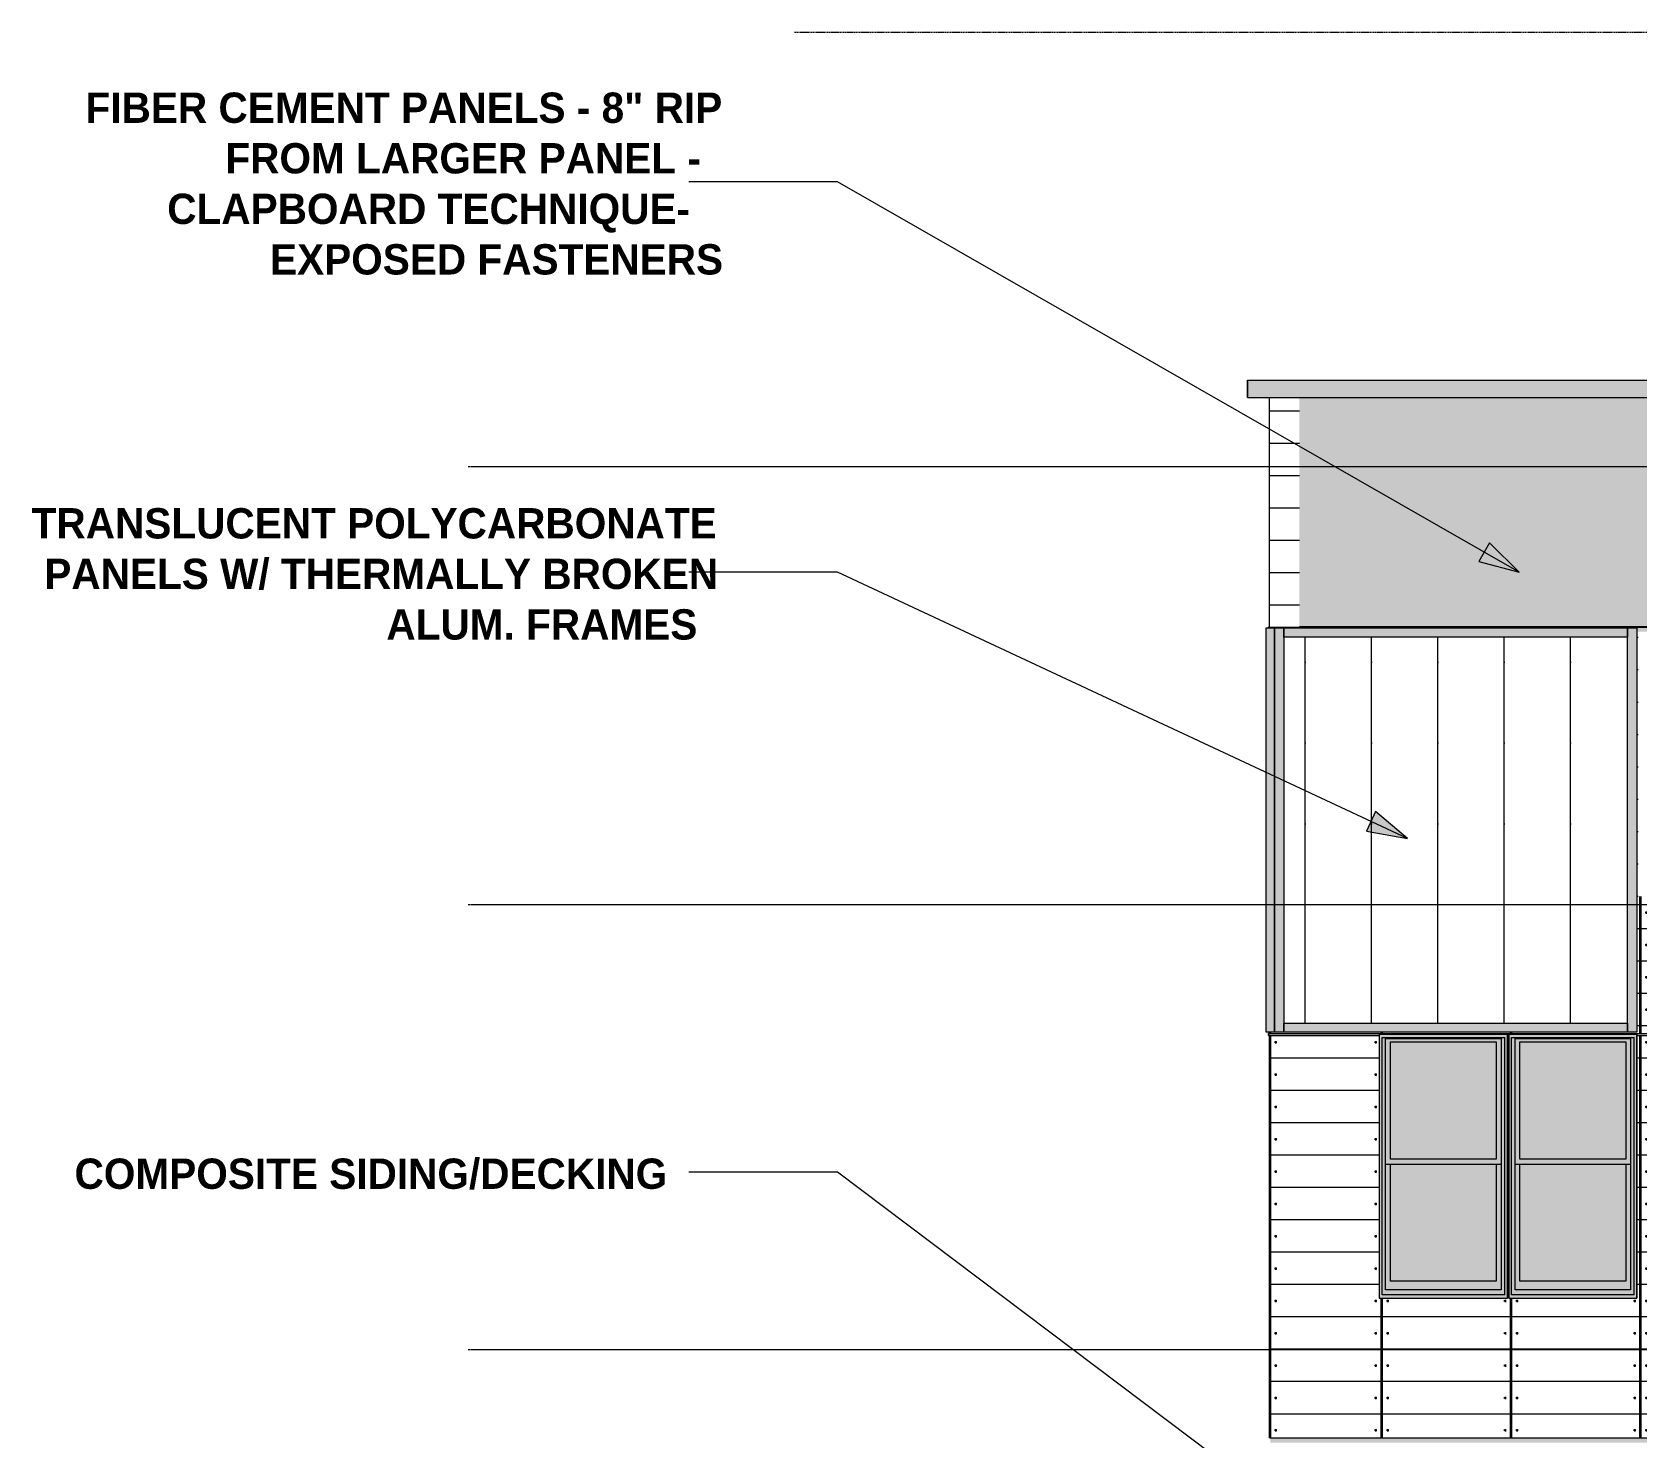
# Model space of a CAD drawing. Header units: inches. Extents: x 1701 to 6949, y -252 to 585.
# Drawn here: x 1700.8 to 2176.9, y 109.7 to 527 of the extents above; entities that cross this region are included whole.
import ezdxf

# ---------------------------------------------------------------- set-up
doc = ezdxf.new("R2010")
doc.units = ezdxf.units.IN
doc.header["$MEASUREMENT"] = 0
doc.linetypes.add('Aligning Line 1_8_', pattern=[0.25, 0.125, -0.125])
doc.linetypes.add('Grid Line 1_2_', pattern=[0.875, 0.5, -0.125, 0.125, -0.125])
for name, color, linetype, lineweight in [('0-1', 7, 'Continuous', 5), ('A-CLNG-1', 13, 'Continuous', 5), ('A-FLOR-LEVL-1', 51, 'Grid Line 1_2_', 9), ('A-GLAZ-1', 151, 'Continuous', 9), ('A-GLAZ-CWMG', 51, 'Continuous', 9), ('A-WALL-7', 113, 'Continuous', 9), ('A-WALL-PATT-3', 111, 'Continuous', 9), ('G-ANNO-SYMB', 111, 'Aligning Line 1_8_', 9), ('G-ANNO-SYMB-1', 147, 'Aligning Line 1_8_', 9), ('G-ANNO-TEXT', 231, 'Continuous', 9)]:
    doc.layers.add(name, color=color, linetype=linetype, lineweight=lineweight)
doc.styles.add('Century Gothic_B', font='GOTHICB.TTF', dxfattribs={"height": 9})
pattern_1 = [(0, (3407.48, 140.604), (-38.4, 76.8), [0.392, -38.007]), (0, (3407.48, 140.996), (-38.4, 76.8), [0.392, -38.007]), (0, (3407.48, 150.204), (-38.4, 76.8), [0.392, -38.007]), (0, (3407.48, 150.596), (-38.4, 76.8), [0.392, -38.007]), (0, (3407.48, 159.804), (-38.4, 76.8), [0.392, -38.007]), (0, (3407.48, 160.196), (-38.4, 76.8), [0.392, -38.007]), (0, (3407.48, 169.404), (-38.4, 76.8), [0.392, -38.007]), (0, (3407.48, 169.796), (-38.4, 76.8), [0.392, -38.007]), (0, (3407.48, 179.004), (-38.4, 76.8), [0.392, -38.007]), (0, (3407.48, 179.396), (-38.4, 76.8), [0.392, -38.007]), (0, (3407.48, 188.604), (-38.4, 76.8), [0.392, -38.007]), (0, (3407.48, 188.996), (-38.4, 76.8), [0.392, -38.007]), (0, (3407.48, 198.204), (-38.4, 76.8), [0.392, -38.007]), (0, (3407.48, 198.596), (-38.4, 76.8), [0.392, -38.007]), (0, (3407.48, 207.804), (-38.4, 76.8), [0.392, -38.007]), (0, (3407.48, 208.196), (-38.4, 76.8), [0.392, -38.007]), (0, (3442.38, 140.604), (-38.4, 76.8), [0.392, -38.007]), (0, (3442.38, 140.996), (-38.4, 76.8), [0.392, -38.007]), (0, (3442.38, 150.204), (-38.4, 76.8), [0.392, -38.007]), (0, (3442.38, 150.596), (-38.4, 76.8), [0.392, -38.007]), (0, (3442.38, 159.804), (-38.4, 76.8), [0.392, -38.007]), (0, (3442.38, 160.196), (-38.4, 76.8), [0.392, -38.007]), (0, (3442.38, 169.404), (-38.4, 76.8), [0.392, -38.007]), (0, (3442.38, 169.796), (-38.4, 76.8), [0.392, -38.007]), (0, (3442.38, 179.004), (-38.4, 76.8), [0.392, -38.007]), (0, (3442.38, 179.396), (-38.4, 76.8), [0.392, -38.007]), (0, (3442.38, 188.604), (-38.4, 76.8), [0.392, -38.007]), (0, (3442.38, 188.996), (-38.4, 76.8), [0.392, -38.007]), (0, (3442.38, 198.204), (-38.4, 76.8), [0.392, -38.007]), (0, (3442.38, 198.596), (-38.4, 76.8), [0.392, -38.007]), (0, (3442.38, 207.804), (-38.4, 76.8), [0.392, -38.007]), (0, (3442.38, 208.196), (-38.4, 76.8), [0.392, -38.007]), (90, (3405.736, 136), (-38.4, 2e-15), [76.8, 0, 0, 0]), (90, (3406.11, 136), (-38.4, 2e-15), [76.8, 0, 0, 0]), (90, (3407.477, 140.604), (-38.4, 2e-15), [0.392, -76.407]), (90, (3407.477, 150.204), (-38.4, 2e-15), [0.392, -76.407]), (90, (3407.477, 159.804), (-38.4, 2e-15), [0.392, -76.407]), (90, (3407.477, 169.404), (-38.4, 2e-15), [0.392, -76.407]), (90, (3407.477, 179.004), (-38.4, 2e-15), [0.392, -76.407]), (90, (3407.477, 188.604), (-38.4, 2e-15), [0.393, -76.408]), (90, (3407.477, 198.204), (-38.4, 2e-15), [0.392, -76.407]), (90, (3407.477, 207.804), (-38.4, 2e-15), [0.392, -76.407]), (90, (3407.87, 140.604), (-38.4, 2e-15), [0.392, -76.407]), (90, (3407.87, 150.204), (-38.4, 2e-15), [0.392, -76.407]), (90, (3407.87, 159.804), (-38.4, 2e-15), [0.392, -76.407]), (90, (3407.87, 169.404), (-38.4, 2e-15), [0.392, -76.407]), (90, (3407.87, 179.004), (-38.4, 2e-15), [0.392, -76.407]), (90, (3407.87, 188.604), (-38.4, 2e-15), [0.393, -76.408]), (90, (3407.87, 198.204), (-38.4, 2e-15), [0.392, -76.407]), (90, (3407.87, 207.804), (-38.4, 2e-15), [0.392, -76.407]), (90, (3442.377, 140.604), (-38.4, 2e-15), [0.392, -76.407]), (90, (3442.377, 150.204), (-38.4, 2e-15), [0.392, -76.407]), (90, (3442.377, 159.804), (-38.4, 2e-15), [0.392, -76.407]), (90, (3442.377, 169.404), (-38.4, 2e-15), [0.392, -76.407]), (90, (3442.377, 179.004), (-38.4, 2e-15), [0.392, -76.407]), (90, (3442.377, 188.604), (-38.4, 2e-15), [0.393, -76.408]), (90, (3442.377, 198.204), (-38.4, 2e-15), [0.392, -76.407]), (90, (3442.377, 207.804), (-38.4, 2e-15), [0.392, -76.407]), (90, (3442.77, 140.604), (-38.4, 2e-15), [0.392, -76.407]), (90, (3442.77, 150.204), (-38.4, 2e-15), [0.392, -76.407]), (90, (3442.77, 159.804), (-38.4, 2e-15), [0.392, -76.407]), (90, (3442.77, 169.404), (-38.4, 2e-15), [0.392, -76.407]), (90, (3442.77, 179.004), (-38.4, 2e-15), [0.392, -76.407]), (90, (3442.77, 188.604), (-38.4, 2e-15), [0.393, -76.408]), (90, (3442.77, 198.204), (-38.4, 2e-15), [0.392, -76.407]), (90, (3442.77, 207.804), (-38.4, 2e-15), [0.392, -76.407]), (180, (3444.136, 136), (-38.4, 76.8), [38.025, -0.375]), (180, (3444.136, 145.6), (-38.4, 76.8), [38.025, -0.375]), (180, (3444.136, 155.2), (-38.4, 76.8), [38.025, -0.375]), (180, (3444.136, 164.8), (-38.4, 76.8), [38.025, -0.375]), (180, (3444.136, 174.4), (-38.4, 76.8), [38.025, -0.375]), (180, (3444.136, 184), (-38.4, 76.8), [38.025, -0.375]), (180, (3444.136, 193.6), (-38.4, 76.8), [38.025, -0.375]), (180, (3444.136, 203.2), (-38.4, 76.8), [38.025, -0.375])]

# ---------------------------------------------------------------- blocks, each defined once
blk = doc.blocks.new('CTR - 1st Phase -Stairs _ Elevators_rvt-1-SECTION _ CENTER LOOKING WEST')
at = {"layer": 'A-FLOR-LEVL-1'}
for p, q in [((1830.2, 398), (4168.71, 398)), ((1830.2, 268), (4168.71, 268)), ((1830.2, 136), (4168.71, 136))]:
    blk.add_line(p, q, dxfattribs=at)
at = {"layer": 'G-ANNO-SYMB-1'}
blk.add_line((1926.9, 526.95), (4071.96, 526.95), dxfattribs=at)
blk = doc.blocks.new('Basic Wall _ EXT - FIBER CEMENT - LARGE - ___-2505166-SECTION _ CENTER LOOKING WEST')
at = {"layer": 'A-WALL-7'}
h = blk.add_hatch(color=256, dxfattribs=at)
h.paths.add_polyline_path([(2798.29, 229.15), (2830.11, 229.15), (2830.11, 229.5), (2861.78, 229.5), (2861.78, 229.73), (2759.28, 229.72), (2759.28, 229.15), (2793.23, 229.15)], flags=0)
h.paths.add_polyline_path([(2067.6, 229.15), (2100.51, 229.15), (2100.51, 229.5), (2138.54, 229.5), (2138.54, 229.15), (2138.91, 229.15), (2138.91, 229.5), (2176.94, 229.5), (2176.94, 229.15), (2221.27, 229.15), (2221.27, 229.73), (2067.6, 229.72)], flags=0)
h.paths.add_polyline_path([(3399.72, 229.15), (3399.72, 229.73), (3362.75, 229.73), (3362.75, 229.5), (3367.34, 229.5), (3367.34, 229.15), (3368.13, 229.15)], flags=0)
h.paths.add_polyline_path([(2756.47, 229.15), (2758.28, 229.15), (2758.28, 229.73), (2325.77, 229.73), (2325.77, 229.5), (2330.54, 229.5), (2330.54, 229.15), (2330.91, 229.15), (2330.91, 229.5), (2368.94, 229.5), (2368.94, 229.15), (2446.11, 229.15), (2446.11, 229.5), (2484.14, 229.5), (2484.14, 229.15), (2561.31, 229.15), (2561.31, 229.5), (2599.34, 229.5), (2599.34, 229.15), (2599.71, 229.15), (2599.71, 229.5), (2637.74, 229.5), (2637.74, 229.15), (2756.44, 229.15)], flags=0)
h.paths.add_polyline_path([(3328, 229.15), (3329.31, 229.15), (3329.31, 229.5), (3361.75, 229.5), (3361.75, 229.73), (3259.26, 229.73), (3259.26, 229.5), (3290.54, 229.5), (3290.54, 229.15), (3327.41, 229.15)], flags=0)
h.paths.add_polyline_path([(2868.14, 229.15), (2945.31, 229.15), (2945.31, 229.5), (2983.34, 229.5), (2983.34, 229.15), (3022.11, 229.15), (3022.11, 229.5), (3060.14, 229.5), (3060.14, 229.15), (3137.31, 229.15), (3137.31, 229.5), (3175.34, 229.5), (3175.34, 229.15), (3252.51, 229.15), (3252.51, 229.5), (3258.26, 229.5), (3258.26, 229.73), (2862.78, 229.73), (2862.78, 229.5), (2868.14, 229.5)], flags=0)
h.paths.add_polyline_path([(2222.27, 229.15), (2292.51, 229.15), (2292.51, 229.5), (2324.77, 229.5), (2324.77, 229.73), (2222.27, 229.73)], flags=0)
for p, q in [((2067.6, 229.73), (2067.92, 229.75)), ((2067.6, 229.15), (2067.6, 229.73)), ((2067.6, 229.73), (2221.27, 229.73)), ((2067.6, 229.15), (2100.52, 229.15)), ((2138.53, 229.15), (2138.92, 229.15)), ((2176.93, 229.15), (2221.27, 229.15))]:
    blk.add_line(p, q, dxfattribs=at)
blk = doc.blocks.new('Basic Wall _ EXT - FIBER CEMENT - LARGE - ___-2162459-SECTION _ CENTER LOOKING WEST')
at = {"layer": 'A-WALL-7'}
h = blk.add_hatch(color=256, dxfattribs=at)
h.paths.add_polyline_path([(2408.71, 349.02), (2533.2, 349.02), (2533.2, 350.35), (2067.64, 350.35), (2067.64, 350.12), (2176.94, 350.12), (2176.94, 349.02), (2407.71, 349.02)], flags=0)
h.paths.add_polyline_path([(3408.92, 349.02), (3408.92, 350.35), (3408.3, 350.34), (3408.3, 349.02), (3408.47, 349.02)], flags=0)
h.paths.add_polyline_path([(2781.58, 349.02), (2989.09, 349.02), (2989.09, 350.35), (2637.69, 350.35), (2637.69, 349.02), (2764.82, 349.02)], flags=0)
h.paths.add_polyline_path([(3402.74, 349.02), (3402.8, 349.02), (3402.8, 350.35), (3399.8, 350.33), (3399.8, 349.02), (3401.65, 349.02)], flags=0)
h.paths.add_polyline_path([(3399.77, 349.02), (3399.77, 350.35), (3093.58, 350.35), (3093.58, 349.02), (3399.51, 349.02)], flags=0)
h.paths.add_polyline_path([(3091.7, 349.02), (3092.58, 349.02), (3092.58, 350.35), (2990.09, 350.35), (2990.09, 349.02), (3091.61, 349.02)], flags=0)
h.paths.add_polyline_path([(2534.2, 349.02), (2636.69, 349.02), (2636.69, 350.35), (2534.2, 350.35)], flags=0)
for p, q in [((2067.64, 350.35), (2067.92, 350.38)), ((2067.64, 350.12), (2067.64, 350.35)), ((2067.64, 350.35), (2533.2, 350.35))]:
    blk.add_line(p, q, dxfattribs=at)
blk = doc.blocks.new('Basic Wall _ EXT - FIBER CEMENT - SMALL - ___-2145933-SECTION _ CENTER LOOKING WEST')
at = {"layer": 'A-WALL-7'}
blk.add_hatch(color=256, dxfattribs=at).paths.add_polyline_path([(2580.48, 418.54), (3393.48, 418.54), (3393.48, 423.66), (2061.36, 423.66), (2061.36, 418.54), (2563.72, 418.54)], flags=0)
for p, q in [((2061.36, 418.54), (2061.36, 423.66)), ((2061.36, 423.66), (3393.48, 423.66)), ((2061.36, 418.54), (3393.48, 418.54))]:
    blk.add_line(p, q, dxfattribs=at)
blk = doc.blocks.new('Basic Wall _ EXT - FIBER CEMENT - LARGE - ___-2505167-SECTION _ CENTER LOOKING WEST')
at = {"layer": 'A-WALL-7'}
for p, q in [((2067.92, 229.75), (2067.6, 229.73)), ((2067.6, 229.73), (2067.6, 229.15))]:
    blk.add_line(p, q, dxfattribs=at)
blk = doc.blocks.new('Basic Wall _ EXT - FIBER CEMENT - LARGE - ___-2162460-SECTION _ CENTER LOOKING WEST')
at = {"layer": 'A-WALL-7'}
for p, q in [((2067.92, 350.38), (2067.64, 350.35)), ((2067.64, 350.35), (2067.64, 350.12))]:
    blk.add_line(p, q, dxfattribs=at)
blk = doc.blocks.new('Basic Wall _ EXT - FIBER CEMENT - SMALL - ___-2145934-SECTION _ CENTER LOOKING WEST')
at = {"layer": 'A-WALL-7'}
blk.add_line((2061.36, 423.66), (2061.36, 418.54), dxfattribs=at)
blk = doc.blocks.new('Rectangular Mullion - Profile_Polycarbonate_Upper and left-1739822-SECTION _ CENTER LOOKING WEST')
at = {"layer": 'A-GLAZ-CWMG'}
blk.add_hatch(color=256, dxfattribs=at).paths.add_polyline_path([(2067.6, 230.12), (2069.42, 230.12), (2069.42, 350.12), (2066.92, 350.12), (2066.92, 230.12)], flags=0)
for p, q in [((2066.92, 350.12), (2069.42, 350.12)), ((2066.92, 230.12), (2066.92, 350.12)), ((2069.42, 350.12), (2069.42, 230.12)), ((2069.42, 230.12), (2066.92, 230.12))]:
    blk.add_line(p, q, dxfattribs=at)
blk = doc.blocks.new('Rectangular Mullion - Profile_Polycarbonate_Upper and left-1997934-SECTION _ CENTER LOOKING WEST')
at = {"layer": 'A-GLAZ-CWMG'}
blk.add_hatch(color=256, dxfattribs=at).paths.add_polyline_path([(2094.48, 347.37), (2174.19, 347.37), (2174.19, 350.12), (2072.17, 350.12), (2072.17, 347.37), (2077.72, 347.37)], flags=0)
for p, q in [((2072.17, 347.37), (2072.17, 350.12)), ((2072.17, 350.12), (2174.19, 350.12)), ((2174.19, 350.12), (2174.19, 347.37)), ((2174.19, 347.37), (2072.17, 347.37))]:
    blk.add_line(p, q, dxfattribs=at)
blk = doc.blocks.new('Rectangular Mullion - Profile_Polycarbonate_Lower-1997935-SECTION _ CENTER LOOKING WEST')
at = {"layer": 'A-GLAZ-CWMG'}
blk.add_hatch(color=256, dxfattribs=at).paths.add_polyline_path([(2136.38, 230.12), (2174.19, 230.12), (2174.19, 232.87), (2072.17, 232.87), (2072.17, 230.12), (2128, 230.12)], flags=0)
for p, q in [((2072.17, 230.12), (2072.17, 232.87)), ((2072.17, 232.87), (2174.19, 232.87)), ((2174.19, 230.12), (2072.17, 230.12)), ((2174.19, 232.87), (2174.19, 230.12))]:
    blk.add_line(p, q, dxfattribs=at)
blk = doc.blocks.new('Rectangular Mullion - Profile_Polycarbonate_Upper and left-V33-SECTION _ CENTER LOOKING WEST')
at = {"layer": 'A-GLAZ-CWMG'}
blk.add_hatch(color=256, dxfattribs=at).paths.add_polyline_path([(2069.49, 230.12), (2072.17, 230.12), (2072.17, 350.12), (2069.42, 350.12), (2069.42, 230.12)], flags=0)
for p, q in [((2069.42, 350.12), (2072.17, 350.12)), ((2069.42, 230.12), (2069.42, 350.12)), ((2072.17, 350.12), (2072.17, 230.12)), ((2072.17, 230.12), (2069.42, 230.12))]:
    blk.add_line(p, q, dxfattribs=at)
blk = doc.blocks.new('Rectangular Mullion - Profile_Polycarbonate_right-1741241-SECTION _ CENTER LOOKING WEST')
at = {"layer": 'A-GLAZ-CWMG'}
blk.add_hatch(color=256, dxfattribs=at).paths.add_polyline_path([(2176.87, 230.12), (2176.94, 230.12), (2176.94, 350.12), (2174.19, 350.12), (2174.19, 230.12)], flags=0)
for p, q in [((2174.19, 350.12), (2176.94, 350.12)), ((2174.19, 230.12), (2174.19, 350.12)), ((2176.94, 350.12), (2176.94, 230.12)), ((2176.94, 230.12), (2174.19, 230.12))]:
    blk.add_line(p, q, dxfattribs=at)
blk = doc.blocks.new('Window-Double_Hung-Andersen-400_Series-Tilt_Wash - 2nd Floor-V22-SECTION _ CENTER LOOKING WEST')
at = {"layer": 'A-GLAZ-1'}
h = blk.add_hatch(color=256, dxfattribs=at)
h.paths.add_polyline_path([(3023.99, 151.19), (3060.14, 151.19), (3060.14, 229.5), (3022.11, 229.5), (3022.11, 151.19), (3022.8, 151.19)], flags=0)
h.paths.add_polyline_path([(3058.26, 153.69), (3023.99, 153.69), (3023.99, 228.25), (3058.26, 228.25), (3058.26, 154.19)], flags=0)
h = blk.add_hatch(color=256, dxfattribs=at)
h.paths.add_polyline_path([(3025.42, 191), (3058.26, 191), (3058.26, 228.25), (3023.99, 228.24), (3023.99, 191)], flags=0)
h.paths.add_polyline_path([(3032.96, 192.5), (3025.42, 192.5), (3025.42, 227.25), (3056.82, 227.25), (3056.82, 192.5)], flags=0)
for points in [[(3032.96, 192.5), (3056.82, 192.5), (3056.82, 227.25), (3025.42, 227.25), (3025.42, 192.5)], [(3032.96, 153.69), (3058.26, 153.72), (3058.26, 191), (3056.82, 191), (3056.82, 156.25), (3025.42, 156.25), (3025.42, 191), (3023.99, 191), (3023.99, 153.69)], [(3056.82, 156.25), (3056.82, 191), (3025.42, 191), (3025.42, 156.25), (3049.72, 156.25)]]:
    blk.add_hatch(color=256, dxfattribs=at).paths.add_polyline_path(points, flags=0)
for p, q in [((3060.14, 229.5), (3022.11, 229.5)), ((3022.11, 229.5), (3022.11, 151.19)), ((3022.11, 229.5), (3022.11, 151.19)), ((3060.14, 229.5), (3022.11, 229.5)), ((3022.92, 228.56), (3059.32, 228.56)), ((3022.92, 152.22), (3022.92, 228.56)), ((3059.32, 152.22), (3059.32, 228.56)), ((3060.14, 151.19), (3060.14, 229.5)), ((3060.14, 229.5), (3060.14, 151.19)), ((3023.99, 153.69), (3023.99, 228.25)), ((3023.99, 228.25), (3058.26, 228.25)), ((3025.42, 192.5), (3025.42, 227.25)), ((3025.42, 227.25), (3056.82, 227.25)), ((3056.82, 227.25), (3056.82, 192.5)), ((3058.26, 228.25), (3058.26, 153.69)), ((3023.99, 191), (3058.26, 191)), ((3056.82, 192.5), (3025.42, 192.5)), ((3025.42, 156.25), (3025.42, 191)), ((3056.82, 191), (3056.82, 156.25)), ((3058.26, 153.69), (3023.99, 153.69)), ((3056.82, 156.25), (3025.42, 156.25)), ((3022.11, 151.19), (3060.14, 151.19)), ((3022.11, 151.19), (3060.14, 151.19)), ((3059.32, 152.22), (3022.92, 152.22))]:
    blk.add_line(p, q, dxfattribs=at)

msp = doc.modelspace()

# ---------------------------------------------------------------- hatches: boundary and pattern name
at = {"layer": 'A-CLNG-1'}
msp.add_hatch(color=256, dxfattribs=at).paths.add_polyline_path([(3368.13, 108.37), (3401.3, 108.37), (3401.3, 109.75), (2068.17, 109.75), (2068.17, 108.37), (3334.61, 108.37)], flags=0)
at = {"layer": 'A-WALL-PATT-3'}
h = msp.add_hatch(dxfattribs=at)
h.set_pattern_fill('FP_8', color=256, style=0, pattern_type=2)
h.set_pattern_definition(pattern_1)
h.paths.add_polyline_path([(2076.8, 350.5), (2533.2, 350.5), (2533.24, 365.63), (2533.4, 365.99), (2533.4, 365.99), (2533.57, 366.15), (2533.75, 366.18), (2533.95, 366.06), (2534.1, 365.8), (2534.19, 365.44), (2534.2, 365.24), (2534.2, 350.5), (2636.69, 350.5), (2636.73, 365.63), (2636.89, 365.99), (2636.89, 365.99), (2637.06, 366.15), (2637.24, 366.18), (2637.44, 366.06), (2637.6, 365.8), (2637.68, 365.44), (2637.69, 365.24), (2637.69, 350.5), (2989.09, 350.5), (2989.13, 365.63), (2989.29, 365.99), (2989.29, 365.99), (2989.46, 366.15), (2989.64, 366.18), (2989.84, 366.06), (2989.99, 365.8), (2990.07, 365.44), (2990.09, 365.24), (2990.09, 350.5), (3092.58, 350.5), (3092.62, 365.63), (3092.78, 365.99), (3092.78, 365.99), (3092.95, 366.15), (3093.13, 366.18), (3093.33, 366.06), (3093.48, 365.8), (3093.57, 365.44), (3093.58, 365.24), (3093.58, 350.5), (3400.05, 350.53), (3400.04, 421.63), (3399.97, 421.63), (3399.97, 421.47), (3400, 421.45), (3399.59, 420.79), (3393.56, 420.79), (3393.56, 418.62), (3400.04, 418.62), (3400.04, 418.54), (2076.8, 418.54), (2076.8, 353.49)], flags=0)
h = msp.add_hatch(dxfattribs=at)
h.set_pattern_fill('FP_8', color=256, style=0, pattern_type=2)
h.set_pattern_definition(pattern_1)
h.paths.add_polyline_path([(2069.64, 350.5), (2076.8, 350.53), (2076.8, 418.54), (2067.92, 418.52), (2067.92, 350.5), (2069.49, 350.5)], flags=0)
h = msp.add_hatch(dxfattribs=at)
h.set_pattern_fill('FP_6', color=256, style=0, pattern_type=2)
h.set_pattern_definition([(0, (3408.35, 140.604), (-38.4, 76.8), [0.392, -38.007]), (0, (3408.35, 140.996), (-38.4, 76.8), [0.392, -38.007]), (0, (3408.35, 150.204), (-38.4, 76.8), [0.392, -38.007]), (0, (3408.35, 150.596), (-38.4, 76.8), [0.392, -38.007]), (0, (3408.35, 159.804), (-38.4, 76.8), [0.392, -38.007]), (0, (3408.35, 160.196), (-38.4, 76.8), [0.392, -38.007]), (0, (3408.35, 169.404), (-38.4, 76.8), [0.392, -38.007]), (0, (3408.35, 169.796), (-38.4, 76.8), [0.392, -38.007]), (0, (3408.35, 179.004), (-38.4, 76.8), [0.392, -38.007]), (0, (3408.35, 179.396), (-38.4, 76.8), [0.392, -38.007]), (0, (3408.35, 188.604), (-38.4, 76.8), [0.392, -38.007]), (0, (3408.35, 188.996), (-38.4, 76.8), [0.392, -38.007]), (0, (3408.35, 198.204), (-38.4, 76.8), [0.392, -38.007]), (0, (3408.35, 198.596), (-38.4, 76.8), [0.392, -38.007]), (0, (3408.35, 207.804), (-38.4, 76.8), [0.392, -38.007]), (0, (3408.35, 208.196), (-38.4, 76.8), [0.392, -38.007]), (0, (3443.25, 140.604), (-38.4, 76.8), [0.392, -38.007]), (0, (3443.25, 140.996), (-38.4, 76.8), [0.392, -38.007]), (0, (3443.25, 150.204), (-38.4, 76.8), [0.392, -38.007]), (0, (3443.25, 150.596), (-38.4, 76.8), [0.392, -38.007]), (0, (3443.25, 159.804), (-38.4, 76.8), [0.392, -38.007]), (0, (3443.25, 160.196), (-38.4, 76.8), [0.392, -38.007]), (0, (3443.25, 169.404), (-38.4, 76.8), [0.392, -38.007]), (0, (3443.25, 169.796), (-38.4, 76.8), [0.392, -38.007]), (0, (3443.25, 179.004), (-38.4, 76.8), [0.392, -38.007]), (0, (3443.25, 179.396), (-38.4, 76.8), [0.392, -38.007]), (0, (3443.25, 188.604), (-38.4, 76.8), [0.392, -38.007]), (0, (3443.25, 188.996), (-38.4, 76.8), [0.392, -38.007]), (0, (3443.25, 198.204), (-38.4, 76.8), [0.392, -38.007]), (0, (3443.25, 198.596), (-38.4, 76.8), [0.392, -38.007]), (0, (3443.25, 207.804), (-38.4, 76.8), [0.392, -38.007]), (0, (3443.25, 208.196), (-38.4, 76.8), [0.392, -38.007]), (90, (3406.61, 136), (-38.4, 2e-15), [76.8, 0, 0, 0]), (90, (3406.986, 136), (-38.4, 2e-15), [76.8, 0, 0, 0]), (90, (3408.352, 140.604), (-38.4, 2e-15), [0.392, -76.407]), (90, (3408.352, 150.204), (-38.4, 2e-15), [0.392, -76.407]), (90, (3408.352, 159.804), (-38.4, 2e-15), [0.392, -76.407]), (90, (3408.352, 169.404), (-38.4, 2e-15), [0.392, -76.407]), (90, (3408.352, 179.004), (-38.4, 2e-15), [0.392, -76.407]), (90, (3408.352, 188.604), (-38.4, 2e-15), [0.393, -76.408]), (90, (3408.352, 198.204), (-38.4, 2e-15), [0.392, -76.407]), (90, (3408.352, 207.804), (-38.4, 2e-15), [0.392, -76.407]), (90, (3408.745, 140.604), (-38.4, 2e-15), [0.392, -76.407]), (90, (3408.745, 150.204), (-38.4, 2e-15), [0.392, -76.407]), (90, (3408.745, 159.804), (-38.4, 2e-15), [0.392, -76.407]), (90, (3408.745, 169.404), (-38.4, 2e-15), [0.392, -76.407]), (90, (3408.745, 179.004), (-38.4, 2e-15), [0.392, -76.407]), (90, (3408.745, 188.604), (-38.4, 2e-15), [0.393, -76.408]), (90, (3408.745, 198.204), (-38.4, 2e-15), [0.392, -76.407]), (90, (3408.745, 207.804), (-38.4, 2e-15), [0.392, -76.407]), (90, (3443.252, 140.604), (-38.4, 2e-15), [0.392, -76.407]), (90, (3443.252, 150.204), (-38.4, 2e-15), [0.392, -76.407]), (90, (3443.252, 159.804), (-38.4, 2e-15), [0.392, -76.407]), (90, (3443.252, 169.404), (-38.4, 2e-15), [0.392, -76.407]), (90, (3443.252, 179.004), (-38.4, 2e-15), [0.392, -76.407]), (90, (3443.252, 188.604), (-38.4, 2e-15), [0.393, -76.408]), (90, (3443.252, 198.204), (-38.4, 2e-15), [0.392, -76.407]), (90, (3443.252, 207.804), (-38.4, 2e-15), [0.392, -76.407]), (90, (3443.645, 140.604), (-38.4, 2e-15), [0.392, -76.407]), (90, (3443.645, 150.204), (-38.4, 2e-15), [0.392, -76.407]), (90, (3443.645, 159.804), (-38.4, 2e-15), [0.392, -76.407]), (90, (3443.645, 169.404), (-38.4, 2e-15), [0.392, -76.407]), (90, (3443.645, 179.004), (-38.4, 2e-15), [0.392, -76.407]), (90, (3443.645, 188.604), (-38.4, 2e-15), [0.393, -76.408]), (90, (3443.645, 198.204), (-38.4, 2e-15), [0.392, -76.407]), (90, (3443.645, 207.804), (-38.4, 2e-15), [0.392, -76.407]), (180, (3445.01, 136), (-38.4, 76.8), [38.025, -0.375]), (180, (3445.01, 145.6), (-38.4, 76.8), [38.025, -0.375]), (180, (3445.01, 155.2), (-38.4, 76.8), [38.025, -0.375]), (180, (3445.01, 164.8), (-38.4, 76.8), [38.025, -0.375]), (180, (3445.01, 174.4), (-38.4, 76.8), [38.025, -0.375]), (180, (3445.01, 184), (-38.4, 76.8), [38.025, -0.375]), (180, (3445.01, 193.6), (-38.4, 76.8), [38.025, -0.375]), (180, (3445.01, 203.2), (-38.4, 76.8), [38.025, -0.375])])
h.paths.add_polyline_path([(2096.82, 109.75), (2254.61, 109.75), (2254.61, 127.25), (2216.85, 127.25), (2216.89, 127.39), (2216.99, 127.49), (2217.12, 127.52), (2218.89, 127.64), (2218.89, 134.86), (2216.99, 135.01), (2216.89, 135.11), (2216.85, 135.25), (2216.85, 136.25), (2218.26, 136.25), (2218.26, 177.15), (2216.49, 177.15), (2216.5, 177.4), (2216.63, 177.61), (2216.84, 177.73), (2216.96, 177.75), (2221.27, 177.75), (2221.27, 229.15), (2176.94, 229.15), (2176.94, 151.19), (2138.91, 151.19), (2138.91, 229.15), (2138.54, 229.15), (2138.54, 151.19), (2100.51, 151.19), (2100.51, 229.15), (2076.8, 229.15), (2076.8, 109.75)], flags=0)
h.paths.add_polyline_path([(2219.44, 136.25), (2221.27, 136.25), (2221.27, 138.2), (2219.44, 138.2)], flags=0)
h.paths.add_polyline_path([(2228.55, 136.25), (2248.71, 136.25), (2248.71, 138.2), (2222.27, 138.2), (2222.27, 136.25), (2224.36, 136.25)], flags=0)
h.paths.add_polyline_path([(2249.89, 136.25), (2254.61, 136.25), (2254.61, 138.2), (2249.89, 138.2)], flags=0)
h.paths.add_polyline_path([(2228.55, 139.15), (2248.71, 139.15), (2248.71, 141.35), (2222.27, 141.35), (2222.27, 139.15), (2224.36, 139.15)], flags=0)
h.paths.add_polyline_path([(2253.69, 139.15), (2254.61, 139.15), (2254.61, 141.35), (2249.89, 141.35), (2249.89, 139.15)], flags=0)
h.paths.add_polyline_path([(2221.27, 139.15), (2221.27, 141.35), (2219.44, 141.35), (2219.44, 139.15), (2220.17, 139.15)], flags=0)
h.paths.add_polyline_path([(2248.71, 142.3), (2248.71, 144.5), (2222.27, 144.5), (2222.27, 142.3), (2245.31, 142.3)], flags=0)
h.paths.add_polyline_path([(2219.44, 142.3), (2221.27, 142.3), (2221.27, 144.5), (2219.44, 144.5), (2219.44, 144.12)], flags=0)
h.paths.add_polyline_path([(2254.61, 142.3), (2254.61, 144.5), (2249.89, 144.5), (2249.89, 142.3), (2254.51, 142.3)], flags=0)
h.paths.add_polyline_path([(2254.5, 145.45), (2254.61, 145.45), (2254.61, 147.65), (2249.89, 147.65), (2249.89, 145.45)], flags=0)
h.paths.add_polyline_path([(2219.44, 145.45), (2221.27, 145.45), (2221.27, 147.65), (2219.44, 147.65)], flags=0)
h.paths.add_polyline_path([(2248.71, 145.45), (2248.71, 147.65), (2222.27, 147.65), (2222.27, 145.45), (2228.55, 145.45)], flags=0)
h.paths.add_polyline_path([(2254.61, 148.6), (2254.61, 150.8), (2249.89, 150.8), (2249.89, 148.6), (2254.49, 148.6)], flags=0)
h.paths.add_polyline_path([(2228.55, 148.6), (2248.71, 148.6), (2248.71, 150.8), (2222.27, 150.8), (2222.27, 148.6), (2224.36, 148.6)], flags=0)
h.paths.add_polyline_path([(2219.44, 148.6), (2221.27, 148.6), (2221.27, 150.8), (2219.44, 150.8)], flags=0)
h.paths.add_polyline_path([(2249.89, 151.75), (2254.61, 151.75), (2254.61, 153.95), (2249.89, 153.95)], flags=0)
h.paths.add_polyline_path([(2248.71, 151.75), (2248.71, 153.95), (2222.27, 153.95), (2222.27, 151.75), (2228.55, 151.75)], flags=0)
h.paths.add_polyline_path([(2219.44, 151.75), (2221.27, 151.75), (2221.27, 153.95), (2219.44, 153.95)], flags=0)
h.paths.add_polyline_path([(2219.44, 154.9), (2221.27, 154.9), (2221.27, 157.1), (2219.44, 157.1), (2219.44, 156.08)], flags=0)
h.paths.add_polyline_path([(2222.27, 154.9), (2248.71, 154.9), (2248.71, 157.1), (2222.27, 157.1), (2222.27, 156.08)], flags=0)
h.paths.add_polyline_path([(2254.47, 154.9), (2254.61, 154.9), (2254.61, 157.1), (2249.89, 157.1), (2249.89, 154.9)], flags=0)
h.paths.add_polyline_path([(2224.36, 158.05), (2248.71, 158.05), (2248.71, 160.25), (2222.27, 160.25), (2222.27, 158.05)], flags=0)
h.paths.add_polyline_path([(2221.27, 158.05), (2221.27, 160.25), (2219.44, 160.25), (2219.44, 158.05), (2220.17, 158.05)], flags=0)
h.paths.add_polyline_path([(2254.46, 158.05), (2254.61, 158.05), (2254.61, 160.25), (2249.89, 160.25), (2249.89, 158.05)], flags=0)
h.paths.add_polyline_path([(2254.45, 161.2), (2254.61, 161.2), (2254.61, 163.4), (2249.89, 163.4), (2249.89, 161.2)], flags=0)
h.paths.add_polyline_path([(2224.36, 161.2), (2248.71, 161.2), (2248.71, 163.4), (2222.27, 163.4), (2222.27, 161.2)], flags=0)
h.paths.add_polyline_path([(2219.44, 161.2), (2221.27, 161.2), (2221.27, 163.4), (2219.44, 163.4)], flags=0)
h.paths.add_polyline_path([(2219.44, 164.35), (2221.27, 164.35), (2221.27, 166.55), (2219.44, 166.55)], flags=0)
h.paths.add_polyline_path([(2228.55, 164.35), (2248.71, 164.35), (2248.71, 166.55), (2222.27, 166.55), (2222.27, 164.35), (2224.36, 164.35)], flags=0)
h.paths.add_polyline_path([(2254.61, 164.35), (2254.61, 166.55), (2249.89, 166.55), (2249.89, 164.35), (2254.44, 164.35)], flags=0)
h.paths.add_polyline_path([(2254.43, 167.5), (2254.61, 167.5), (2254.61, 169.55), (2249.89, 169.55), (2249.89, 167.5)], flags=0)
h.paths.add_polyline_path([(2248.71, 167.5), (2248.71, 169.55), (2222.27, 169.55), (2222.27, 167.5), (2228.55, 167.5)], flags=0)
h.paths.add_polyline_path([(2221.27, 167.5), (2221.27, 169.55), (2219.44, 169.55), (2219.44, 167.5), (2220.17, 167.5)], flags=0)
h.paths.add_polyline_path([(2254.42, 170.5), (2254.61, 170.5), (2254.61, 177.15), (2249.89, 177.15), (2249.89, 170.5)], flags=0)
h.paths.add_polyline_path([(2224.36, 170.5), (2248.71, 170.5), (2248.71, 177.15), (2222.27, 177.15), (2222.27, 170.5)], flags=0)
h.paths.add_polyline_path([(2221.27, 170.5), (2221.27, 177.15), (2219.44, 177.15), (2219.44, 170.5), (2220.17, 170.5)], flags=0)
h.paths.add_polyline_path([(2224.36, 177.75), (2254.61, 177.75), (2254.61, 229.15), (2222.27, 229.15), (2222.27, 177.75)], flags=0)
h.paths.add_polyline_path([(2113.43, 229.75), (2221.27, 229.75), (2221.27, 230.96), (2220.93, 231.01), (2220.14, 231.33), (2219.47, 231.85), (2218.95, 232.52), (2218.63, 233.31), (2218.52, 234.15), (2218.63, 234.99), (2218.95, 235.77), (2219.47, 236.45), (2220.17, 236.97), (2220.93, 237.29), (2221.93, 237.38), (2222.61, 237.29), (2223.39, 236.96), (2224.07, 236.45), (2224.58, 235.77), (2224.91, 234.99), (2225.02, 234.15), (2224.9, 233.29), (2224.58, 232.52), (2224.07, 231.85), (2223.38, 231.33), (2222.47, 230.99), (2222.27, 230.96), (2222.27, 229.75), (2254.61, 229.75), (2254.61, 270.44), (2254.11, 270.44), (2254.11, 348.51), (2215.34, 348.51), (2215.34, 270.44), (2177.31, 270.44), (2177.31, 348.51), (2176.94, 348.51), (2176.94, 230.12), (2076.8, 230.12), (2076.8, 229.75), (2111.24, 229.75)], flags=0)
h.paths.add_polyline_path([(2254.61, 350.38), (2254.61, 350.5), (2076.8, 350.5), (2076.8, 350.38), (2254.58, 350.38)], flags=0)
h = msp.add_hatch(dxfattribs=at)
h.set_pattern_fill('FP_22', color=256, style=0, pattern_type=2)
h.set_pattern_definition([(90, (2196.559, 268), (-19.685, 1e-15), [24, 0, 0, 0])])
h.paths.add_polyline_path([(2072.17, 232.87), (2174.19, 232.87), (2174.19, 347.37), (2072.17, 347.37), (2072.17, 233.85)], flags=0)
h = msp.add_hatch(dxfattribs=at)
h.set_pattern_fill('FP_9', color=256, style=0, pattern_type=2)
h.set_pattern_definition([(0, (2069.6, 140.604), (-38.4, 76.8), [0.392, -38.007]), (0, (2069.6, 140.996), (-38.4, 76.8), [0.392, -38.007]), (0, (2069.6, 150.204), (-38.4, 76.8), [0.392, -38.007]), (0, (2069.6, 150.596), (-38.4, 76.8), [0.392, -38.007]), (0, (2069.6, 159.804), (-38.4, 76.8), [0.392, -38.007]), (0, (2069.6, 160.196), (-38.4, 76.8), [0.392, -38.007]), (0, (2069.6, 169.404), (-38.4, 76.8), [0.392, -38.007]), (0, (2069.6, 169.796), (-38.4, 76.8), [0.392, -38.007]), (0, (2069.6, 179.004), (-38.4, 76.8), [0.392, -38.007]), (0, (2069.6, 179.396), (-38.4, 76.8), [0.392, -38.007]), (0, (2069.6, 188.604), (-38.4, 76.8), [0.392, -38.007]), (0, (2069.6, 188.996), (-38.4, 76.8), [0.392, -38.007]), (0, (2069.6, 198.204), (-38.4, 76.8), [0.392, -38.007]), (0, (2069.6, 198.596), (-38.4, 76.8), [0.392, -38.007]), (0, (2069.6, 207.804), (-38.4, 76.8), [0.392, -38.007]), (0, (2069.6, 208.196), (-38.4, 76.8), [0.392, -38.007]), (0, (2104.5, 140.604), (-38.4, 76.8), [0.392, -38.007]), (0, (2104.5, 140.996), (-38.4, 76.8), [0.392, -38.007]), (0, (2104.5, 150.204), (-38.4, 76.8), [0.392, -38.007]), (0, (2104.5, 150.596), (-38.4, 76.8), [0.392, -38.007]), (0, (2104.5, 159.804), (-38.4, 76.8), [0.392, -38.007]), (0, (2104.5, 160.196), (-38.4, 76.8), [0.392, -38.007]), (0, (2104.5, 169.404), (-38.4, 76.8), [0.392, -38.007]), (0, (2104.5, 169.796), (-38.4, 76.8), [0.392, -38.007]), (0, (2104.5, 179.004), (-38.4, 76.8), [0.392, -38.007]), (0, (2104.5, 179.396), (-38.4, 76.8), [0.392, -38.007]), (0, (2104.5, 188.604), (-38.4, 76.8), [0.392, -38.007]), (0, (2104.5, 188.996), (-38.4, 76.8), [0.392, -38.007]), (0, (2104.5, 198.204), (-38.4, 76.8), [0.392, -38.007]), (0, (2104.5, 198.596), (-38.4, 76.8), [0.392, -38.007]), (0, (2104.5, 207.804), (-38.4, 76.8), [0.392, -38.007]), (0, (2104.5, 208.196), (-38.4, 76.8), [0.392, -38.007]), (90, (2067.86, 136), (-38.4, 2e-15), [76.8, 0, 0, 0]), (90, (2068.236, 136), (-38.4, 2e-15), [76.8, 0, 0, 0]), (90, (2069.602, 140.604), (-38.4, 2e-15), [0.392, -76.407]), (90, (2069.602, 150.204), (-38.4, 2e-15), [0.392, -76.407]), (90, (2069.602, 159.804), (-38.4, 2e-15), [0.392, -76.407]), (90, (2069.602, 169.404), (-38.4, 2e-15), [0.392, -76.407]), (90, (2069.602, 179.004), (-38.4, 2e-15), [0.392, -76.407]), (90, (2069.602, 188.604), (-38.4, 2e-15), [0.393, -76.408]), (90, (2069.602, 198.204), (-38.4, 2e-15), [0.392, -76.407]), (90, (2069.602, 207.804), (-38.4, 2e-15), [0.392, -76.407]), (90, (2069.995, 140.604), (-38.4, 2e-15), [0.392, -76.407]), (90, (2069.995, 150.204), (-38.4, 2e-15), [0.392, -76.407]), (90, (2069.995, 159.804), (-38.4, 2e-15), [0.392, -76.407]), (90, (2069.995, 169.404), (-38.4, 2e-15), [0.392, -76.407]), (90, (2069.995, 179.004), (-38.4, 2e-15), [0.392, -76.407]), (90, (2069.995, 188.604), (-38.4, 2e-15), [0.393, -76.408]), (90, (2069.995, 198.204), (-38.4, 2e-15), [0.392, -76.407]), (90, (2069.995, 207.804), (-38.4, 2e-15), [0.392, -76.407]), (90, (2104.502, 140.604), (-38.4, 2e-15), [0.392, -76.407]), (90, (2104.502, 150.204), (-38.4, 2e-15), [0.392, -76.407]), (90, (2104.502, 159.804), (-38.4, 2e-15), [0.392, -76.407]), (90, (2104.502, 169.404), (-38.4, 2e-15), [0.392, -76.407]), (90, (2104.502, 179.004), (-38.4, 2e-15), [0.392, -76.407]), (90, (2104.502, 188.604), (-38.4, 2e-15), [0.393, -76.408]), (90, (2104.502, 198.204), (-38.4, 2e-15), [0.392, -76.407]), (90, (2104.502, 207.804), (-38.4, 2e-15), [0.392, -76.407]), (90, (2104.895, 140.604), (-38.4, 2e-15), [0.392, -76.407]), (90, (2104.895, 150.204), (-38.4, 2e-15), [0.392, -76.407]), (90, (2104.895, 159.804), (-38.4, 2e-15), [0.392, -76.407]), (90, (2104.895, 169.404), (-38.4, 2e-15), [0.392, -76.407]), (90, (2104.895, 179.004), (-38.4, 2e-15), [0.392, -76.407]), (90, (2104.895, 188.604), (-38.4, 2e-15), [0.393, -76.408]), (90, (2104.895, 198.204), (-38.4, 2e-15), [0.392, -76.407]), (90, (2104.895, 207.804), (-38.4, 2e-15), [0.392, -76.407]), (180, (2106.26, 136), (-38.4, 76.8), [38.025, -0.375]), (180, (2106.26, 145.6), (-38.4, 76.8), [38.025, -0.375]), (180, (2106.26, 155.2), (-38.4, 76.8), [38.025, -0.375]), (180, (2106.26, 164.8), (-38.4, 76.8), [38.025, -0.375]), (180, (2106.26, 174.4), (-38.4, 76.8), [38.025, -0.375]), (180, (2106.26, 184), (-38.4, 76.8), [38.025, -0.375]), (180, (2106.26, 193.6), (-38.4, 76.8), [38.025, -0.375]), (180, (2106.26, 203.2), (-38.4, 76.8), [38.025, -0.375])])
h.paths.add_polyline_path([(2068.17, 109.75), (2076.8, 109.75), (2076.8, 229.15), (2067.92, 229.15), (2067.92, 109.75)], flags=0)
h.paths.add_polyline_path([(2067.92, 229.75), (2076.8, 229.75), (2076.8, 230.12), (2067.92, 230.12), (2067.92, 229.78)], flags=0)
at = {"layer": 'G-ANNO-TEXT'}
for points in [[(2142.01, 366.67), (2133.2, 375.42), (2130, 369.84)], [(2108.92, 287.61), (2099.41, 295.6), (2096.69, 289.77)]]:
    msp.add_hatch(color=256, dxfattribs=at).paths.add_polyline_path(points, flags=0)

# ---------------------------------------------------------------- linework, layer by layer
at = {"layer": 'A-FLOR-LEVL-1'}
for p, q in [((1830.95, 398), (4167.96, 398)), ((1830.95, 268), (4167.96, 268)), ((1830.95, 136), (4167.96, 136))]:
    msp.add_line(p, q, dxfattribs=at)
at = {"layer": 'A-WALL-7'}
for p, q in [((2067.92, 350.38), (2067.92, 418.54)), ((2533.2, 350.5), (2076.8, 350.5)), ((2067.92, 229.75), (2067.92, 230.12)), ((2067.92, 109.75), (2067.92, 229.15)), ((2067.92, 109.75), (2676.51, 109.75))]:
    msp.add_line(p, q, dxfattribs=at)
at = {"layer": 'G-ANNO-SYMB'}
msp.add_line((1926.9, 526.95), (4071.99, 526.95), dxfattribs=at)
at = {"layer": 'G-ANNO-TEXT'}
for p, q in [((1939.77, 482.5), (1895.64, 482.5)), ((2142.01, 366.67), (1939.77, 482.5)), ((2133.2, 375.42), (2130, 369.84)), ((2142.01, 366.67), (2133.2, 375.42)), ((1939.77, 366.67), (1895.68, 366.67)), ((2108.92, 287.61), (1939.77, 366.67)), ((2130, 369.84), (2142.01, 366.67)), ((2099.41, 295.6), (2096.69, 289.77)), ((2108.92, 287.61), (2099.41, 295.6)), ((2096.69, 289.77), (2108.92, 287.61)), ((1939.77, 188.65), (1895.64, 188.65)), ((2114.41, 57.05), (1939.77, 188.65))]:
    msp.add_line(p, q, dxfattribs=at)

# ---------------------------------------------------------------- block references
at = {"layer": '0-1'}
msp.add_blockref('CTR - 1st Phase -Stairs _ Elevators_rvt-1-SECTION _ CENTER LOOKING WEST', (0, 0), dxfattribs=at)
at = {"layer": 'A-GLAZ-1'}
for p in [(-921.6, 0), (-883.2, 0)]:
    msp.add_blockref('Window-Double_Hung-Andersen-400_Series-Tilt_Wash - 2nd Floor-V22-SECTION _ CENTER LOOKING WEST', p, dxfattribs=at)
at = {"layer": 'A-GLAZ-CWMG'}
for name in ['Rectangular Mullion - Profile_Polycarbonate_Upper and left-1739822-SECTION _ CENTER LOOKING WEST', 'Rectangular Mullion - Profile_Polycarbonate_Upper and left-V33-SECTION _ CENTER LOOKING WEST', 'Rectangular Mullion - Profile_Polycarbonate_Upper and left-1997934-SECTION _ CENTER LOOKING WEST', 'Rectangular Mullion - Profile_Polycarbonate_right-1741241-SECTION _ CENTER LOOKING WEST', 'Rectangular Mullion - Profile_Polycarbonate_Lower-1997935-SECTION _ CENTER LOOKING WEST']:
    msp.add_blockref(name, (0, 0), dxfattribs=at)
at = {"layer": 'A-WALL-7'}
for name in ['Basic Wall _ EXT - FIBER CEMENT - SMALL - ___-2145933-SECTION _ CENTER LOOKING WEST', 'Basic Wall _ EXT - FIBER CEMENT - SMALL - ___-2145934-SECTION _ CENTER LOOKING WEST', 'Basic Wall _ EXT - FIBER CEMENT - LARGE - ___-2162459-SECTION _ CENTER LOOKING WEST', 'Basic Wall _ EXT - FIBER CEMENT - LARGE - ___-2162460-SECTION _ CENTER LOOKING WEST', 'Basic Wall _ EXT - FIBER CEMENT - LARGE - ___-2505166-SECTION _ CENTER LOOKING WEST', 'Basic Wall _ EXT - FIBER CEMENT - LARGE - ___-2505167-SECTION _ CENTER LOOKING WEST']:
    msp.add_blockref(name, (0, 0), dxfattribs=at)

# ---------------------------------------------------------------- texts
at = {"layer": 'G-ANNO-TEXT', "char_height": 9, "attachment_point": 1, "style": 'Century Gothic_B'}
for s, insert, width in [('FIBER CEMENT PANELS - 8" RIP', (1716.64, 509.01), 216.948), ('FROM LARGER PANEL -', (1758.14, 494.01), 166.65), ('CLAPBOARD TECHNIQUE-', (1740.89, 479.01), 187.557), ('EXPOSED FASTENERS', (1771.39, 464.01), 150.591), ('TRANSLUCENT POLYCARBONATE', (1700.66, 385.67), 236.34), ('PANELS W/ THERMALLY BROKEN', (1704.41, 370.67), 231.795), ('ALUM. FRAMES', (1805.91, 355.67), 108.777), ('COMPOSITE SIDING/DECKING', (1713.39, 192.66), 220.887)]:
    msp.add_mtext(s, dxfattribs=dict(at, insert=insert, width=width))

doc.saveas('drawing.dxf')
